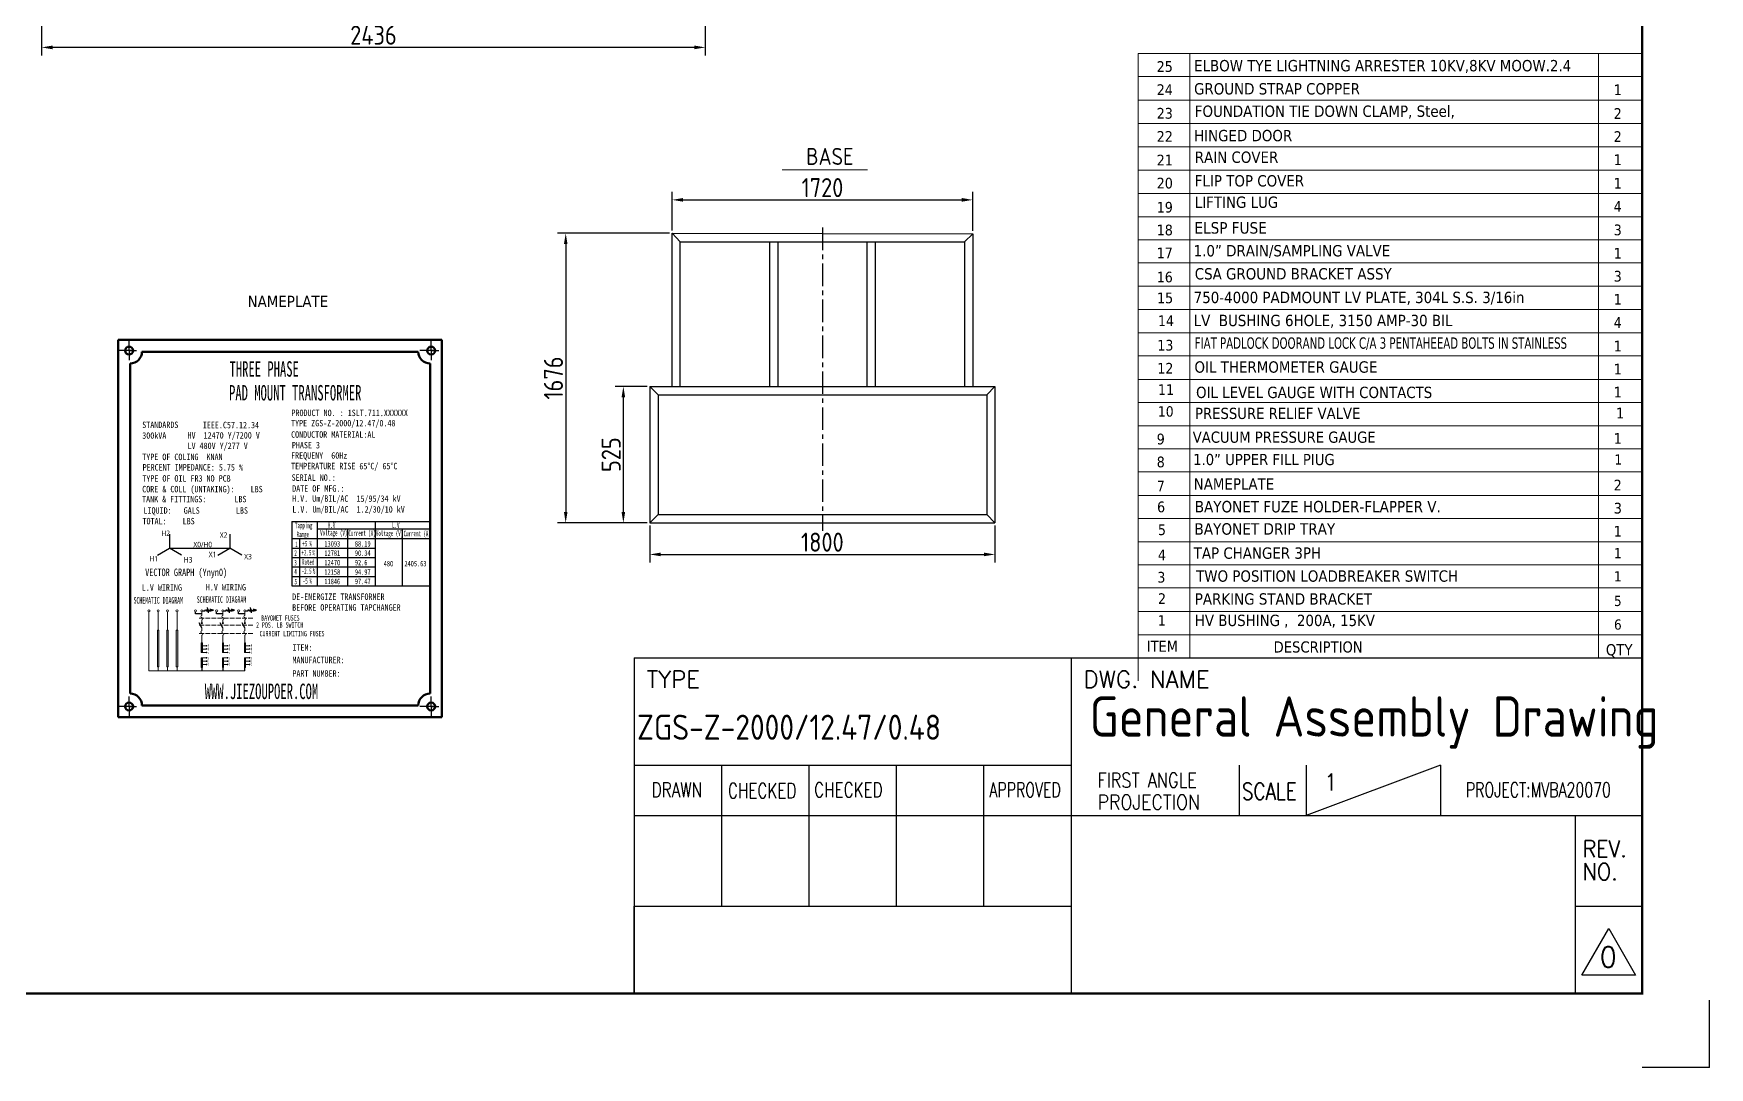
# Model space of a CAD drawing. Header units: millimetres. Extents: x 116956 to 138384, y -169944 to -162492.
# Drawn here: x 132232 to 138384, y -169819 to -166022 of the extents above; entities that cross this region are included whole.
import ezdxf
from ezdxf.enums import TextEntityAlignment as Align

# ---------------------------------------------------------------- set-up
doc = ezdxf.new("R2010")
doc.units = ezdxf.units.MM
doc.header["$LTSCALE"] = 13
for name, pattern in [('2 虚线', [5.75, 4.5, -1.25]), ('ACAD_ISO04W100', [30, 24, -3, 0, -3]), ('CENTER', [50.8, 31.75, -6.35, 6.35, -6.35]), ('CENTERX2', [101.6, 63.5, -12.7, 12.7, -12.7]), ('HIDDEN', [9.525, 6.35, -3.175])]:
    doc.linetypes.add(name, pattern=pattern)
doc.layers.get('0').update_dxf_attribs({"color": 1, "linetype": 'CENTER'})
for name, color, linetype in [('1', 4, 'Continuous'), ('2', 3, 'Continuous'), ('4', 2, 'HIDDEN'), ('HYJ1', 6, 'ACAD_ISO04W100'), ('HYJ3', 4, 'Continuous'), ('粗实线', 4, 'Continuous')]:
    doc.layers.add(name, color=color, linetype=linetype)
for name, color, linetype, lineweight in [('2-0.13', 3, 'Continuous', 13), ('标注、文本', 3, 'Continuous', 25), ('铁心', 3, 'Continuous', 0)]:
    doc.layers.add(name, color=color, linetype=linetype, lineweight=lineweight)
doc.layers.add('paper', color=254, linetype='Continuous', plot=False)
doc.styles.add('11', font='')
doc.styles.add('ROMANS', font='romans.shx', dxfattribs={"bigfont": 'whgtxt.shx'})
doc.styles.get("Standard").update_dxf_attribs({"font": 'gbenor.shx', "bigfont": 'gbcbig.shx'})
doc.styles.add('Tahoma$001', font='tahoma.ttf', dxfattribs={"height": 2.159784})
doc.styles.add('Tahoma_txtstyle_28.05_0_0', font='tahoma.ttf')
doc.styles.add('Tahoma_txtstyle_28.49_0_0', font='tahoma.ttf')
doc.styles.add('Tahoma_txtstyle_28.73_0_0', font='tahoma.ttf')
doc.styles.add('Tahoma_txtstyle_28.76_0_0', font='tahoma.ttf')
doc.styles.add('Tahoma_txtstyle_28.82_0_0', font='tahoma.ttf')
doc.styles.add('Tahoma_txtstyle_28.87_0_0', font='tahoma.ttf')
doc.styles.add('Tahoma_txtstyle_28.88_0_0', font='tahoma.ttf')
doc.styles.add('Tahoma_txtstyle_30.00_0_0', font='tahoma.ttf')
doc.styles.add('Tahoma_txtstyle_30.40_0_0', font='tahoma.ttf')
doc.styles.add('Tahoma_txtstyle_30.54_0_0', font='tahoma.ttf')
doc.styles.add('宋体', font='', dxfattribs={"width": 0.6})
doc.styles.get('11').set_extended_font_data('FangSong_GB2312')
doc.styles.get('宋体').set_extended_font_data('Microsoft YaHei')
doc.dimstyles.new('1-15', dxfattribs={"dimscale": 20, "dimtxt": 3.5, "dimasz": 2, "dimexe": 1.5, "dimexo": 0.5, "dimgap": 0.5, "dimtad": 1, "dimtoh": 1, "dimdec": 1, "dimdsep": 46, "dimtxsty": 'Standard', "dimcen": 2.5, "dimclrd": 3, "dimclre": 3, "dimclrt": 3, "dimadec": 0, "dimazin": 2, "dimtfac": 1, "dimtdec": 1, "dimtmove": 0, "dimatfit": 2, "dimfxl": 1, "dimarcsym": 0})

# ---------------------------------------------------------------- blocks, each defined once
blk = doc.blocks.new('*D1498')
at = {"layer": 'Defpoints', "color": 0, "transparency": 16777216}
for p in [(132261.9, -165487.5), (134697.9, -165660.5), (132261.9, -166072.6)]:
    blk.add_point(p, dxfattribs=at)
at = {"layer": '标注、文本', "color": 3, "lineweight": -2, "transparency": 16777216}
for p, q in [((132261.9, -165497.5), (132261.9, -166102.6)), ((134697.9, -165670.5), (134697.9, -166102.6)), ((134657.9, -166072.6), (132301.9, -166072.6))]:
    blk.add_line(p, q, dxfattribs=at)
at = {"layer": '标注、文本', "color": 3, "transparency": 16777216}
for points in [[(132301.9, -166065.9), (132301.9, -166079.3), (132261.9, -166072.6)], [(134657.9, -166065.9), (134657.9, -166079.3), (134697.9, -166072.6)]]:
    blk.add_solid(points, dxfattribs=at)
at = {"layer": '标注、文本', "color": 3, "transparency": 16777216, "insert": (133479.9, -166027.6), "char_height": 70, "attachment_point": 5}
blk.add_mtext('2436', dxfattribs=at)
blk = doc.blocks.new('*D1547')
at = {"layer": 'Defpoints', "color": 0, "transparency": 16777216}
for p in [(135679.4, -166632.5), (134576.4, -166755.1), (135679.4, -166756.7)]:
    blk.add_point(p, dxfattribs=at)
at = {"layer": '标注、文本', "color": 3, "lineweight": -2, "transparency": 16777216}
for p, q in [((134576.4, -166745.1), (134576.4, -166602.5)), ((134616.4, -166632.5), (135639.4, -166632.5)), ((135679.4, -166746.7), (135679.4, -166602.5))]:
    blk.add_line(p, q, dxfattribs=at)
at = {"layer": '标注、文本', "color": 3, "transparency": 16777216}
for points in [[(134616.4, -166625.8), (134616.4, -166639.2), (134576.4, -166632.5)], [(135639.4, -166625.8), (135639.4, -166639.2), (135679.4, -166632.5)]]:
    blk.add_solid(points, dxfattribs=at)
at = {"layer": '标注、文本', "color": 3, "transparency": 16777216, "insert": (135127.9, -166587.5), "char_height": 70, "attachment_point": 5}
blk.add_mtext('1720', dxfattribs=at)
blk = doc.blocks.new('*D1548')
at = {"layer": 'Defpoints', "color": 0, "transparency": 16777216}
for p in [(134576.4, -166755.1), (134185.5, -167818.3), (134493.9, -167818.3)]:
    blk.add_point(p, dxfattribs=at)
at = {"layer": '标注、文本', "color": 3, "lineweight": -2, "transparency": 16777216}
for p, q in [((134566.4, -166755.1), (134155.5, -166755.1)), ((134185.5, -166795.1), (134185.5, -167778.3)), ((134483.9, -167818.3), (134155.5, -167818.3))]:
    blk.add_line(p, q, dxfattribs=at)
at = {"layer": '标注、文本', "color": 3, "transparency": 16777216}
for points in [[(134178.9, -166795.1), (134192.2, -166795.1), (134185.5, -166755.1)], [(134178.9, -167778.3), (134192.2, -167778.3), (134185.5, -167818.3)]]:
    blk.add_solid(points, dxfattribs=at)
at = {"layer": '标注、文本', "color": 3, "transparency": 16777216, "insert": (134140.5, -167286.7), "char_height": 70, "attachment_point": 5, "rotation": 90}
blk.add_mtext('1676', dxfattribs=at)
blk = doc.blocks.new('*D1549')
at = {"layer": 'Defpoints', "color": 0, "transparency": 16777216}
for p in [(134397.1, -167317.8), (134493.9, -167317.8), (134493.9, -167818.3)]:
    blk.add_point(p, dxfattribs=at)
at = {"layer": '标注、文本', "color": 3, "lineweight": -2, "transparency": 16777216}
for p, q in [((134483.9, -167317.8), (134367.1, -167317.8)), ((134397.1, -167778.3), (134397.1, -167357.8)), ((134483.9, -167818.3), (134367.1, -167818.3))]:
    blk.add_line(p, q, dxfattribs=at)
at = {"layer": '标注、文本', "color": 3, "transparency": 16777216}
for points in [[(134390.4, -167357.8), (134403.8, -167357.8), (134397.1, -167317.8)], [(134390.4, -167778.3), (134403.8, -167778.3), (134397.1, -167818.3)]]:
    blk.add_solid(points, dxfattribs=at)
at = {"layer": '标注、文本', "color": 3, "transparency": 16777216, "insert": (134352.1, -167568.1), "char_height": 70, "attachment_point": 5, "rotation": 90}
blk.add_mtext('525 ', dxfattribs=at)
blk = doc.blocks.new('*D1550')
at = {"layer": 'Defpoints', "color": 0, "transparency": 16777216}
for p in [(134493.9, -167818.3), (135761.1, -167818.3), (135761.1, -167934.5)]:
    blk.add_point(p, dxfattribs=at)
at = {"layer": '标注、文本', "color": 3, "lineweight": -2, "transparency": 16777216}
for p, q in [((134493.9, -167828.3), (134493.9, -167964.5)), ((135761.1, -167828.3), (135761.1, -167964.5)), ((134533.9, -167934.5), (135721.1, -167934.5))]:
    blk.add_line(p, q, dxfattribs=at)
at = {"layer": '标注、文本', "color": 3, "transparency": 16777216}
for points in [[(134533.9, -167927.8), (134533.9, -167941.1), (134493.9, -167934.5)], [(135721.1, -167927.8), (135721.1, -167941.1), (135761.1, -167934.5)]]:
    blk.add_solid(points, dxfattribs=at)
at = {"layer": '标注、文本', "color": 3, "transparency": 16777216, "insert": (135127.5, -167889.5), "char_height": 70, "attachment_point": 5}
blk.add_mtext('1800', dxfattribs=at)

msp = doc.modelspace()

# ---------------------------------------------------------------- hatches: boundary and pattern name
at = {"layer": '铁心'}
h = msp.add_hatch(color=256, dxfattribs=at)
h.dxf.hatch_style = 1
h.paths.add_polyline_path([(132687.047, -168212.658), (132691.986, -168212.658), (132691.986, -168347.181), (132687.047, -168347.181)])
h = msp.add_hatch(color=256, dxfattribs=at)
h.dxf.hatch_style = 1
h.paths.add_polyline_path([(132721.594, -168212.658), (132726.533, -168212.658), (132726.533, -168347.181), (132721.594, -168347.181)])
h = msp.add_hatch(color=256, dxfattribs=at)
h.dxf.hatch_style = 1
h.paths.add_polyline_path([(132756.374, -168212.658), (132761.313, -168212.658), (132761.313, -168347.181), (132756.374, -168347.181)])
h = msp.add_hatch(color=256, dxfattribs=at)
h.dxf.hatch_style = 1
h.paths.add_polyline_path([(132851.825, -168259.048), (132848.064, -168259.048), (132851.825, -168294.398)])
h.paths.add_polyline_path([(132848.064, -168259.048), (132851.825, -168294.398), (132848.064, -168294.398)])
h = msp.add_hatch(color=256, dxfattribs=at)
h.dxf.hatch_style = 1
h.paths.add_polyline_path([(132850.884, -168259.048), (132849.004, -168259.048), (132850.884, -168294.398)])
h.paths.add_polyline_path([(132849.004, -168259.048), (132850.884, -168294.398), (132849.004, -168294.398)])
h = msp.add_hatch(color=256, dxfattribs=at)
h.dxf.hatch_style = 1
h.paths.add_polyline_path([(132929.105, -168259.048), (132925.344, -168259.048), (132929.105, -168294.398)])
h.paths.add_polyline_path([(132925.344, -168259.048), (132929.105, -168294.398), (132925.344, -168294.398)])
h = msp.add_hatch(color=256, dxfattribs=at)
h.dxf.hatch_style = 1
h.paths.add_polyline_path([(132928.165, -168259.048), (132926.284, -168259.048), (132928.165, -168294.398)])
h.paths.add_polyline_path([(132926.284, -168259.048), (132928.165, -168294.398), (132926.284, -168294.398)])
h = msp.add_hatch(color=256, dxfattribs=at)
h.dxf.hatch_style = 1
h.paths.add_polyline_path([(133009.897, -168259.048), (133006.136, -168259.048), (133009.897, -168294.398)])
h.paths.add_polyline_path([(133006.136, -168259.048), (133009.897, -168294.398), (133006.136, -168294.398)])
h = msp.add_hatch(color=256, dxfattribs=at)
h.dxf.hatch_style = 1
h.paths.add_polyline_path([(133008.956, -168259.048), (133007.076, -168259.048), (133008.956, -168294.398)])
h.paths.add_polyline_path([(133007.076, -168259.048), (133008.956, -168294.398), (133007.076, -168294.398)])
h = msp.add_hatch(color=256, dxfattribs=at)
h.dxf.hatch_style = 1
h.paths.add_polyline_path([(132851.825, -168314.141), (132848.064, -168314.141), (132851.825, -168349.491)])
h.paths.add_polyline_path([(132848.064, -168314.141), (132851.825, -168349.491), (132848.064, -168349.491)])
h = msp.add_hatch(color=256, dxfattribs=at)
h.dxf.hatch_style = 1
h.paths.add_polyline_path([(132850.884, -168314.141), (132849.004, -168314.141), (132850.884, -168349.491)])
h.paths.add_polyline_path([(132849.004, -168314.141), (132850.884, -168349.491), (132849.004, -168349.491)])
h = msp.add_hatch(color=256, dxfattribs=at)
h.dxf.hatch_style = 1
h.paths.add_polyline_path([(132929.105, -168314.141), (132925.344, -168314.141), (132929.105, -168349.491)])
h.paths.add_polyline_path([(132925.344, -168314.141), (132929.105, -168349.491), (132925.344, -168349.491)])
h = msp.add_hatch(color=256, dxfattribs=at)
h.dxf.hatch_style = 1
h.paths.add_polyline_path([(132928.165, -168314.141), (132926.284, -168314.141), (132928.165, -168349.491)])
h.paths.add_polyline_path([(132926.284, -168314.141), (132928.165, -168349.491), (132926.284, -168349.491)])
h = msp.add_hatch(color=256, dxfattribs=at)
h.dxf.hatch_style = 1
h.paths.add_polyline_path([(133009.897, -168314.141), (133006.136, -168314.141), (133009.897, -168349.491)])
h.paths.add_polyline_path([(133006.136, -168314.141), (133009.897, -168349.491), (133006.136, -168349.491)])
h = msp.add_hatch(color=256, dxfattribs=at)
h.dxf.hatch_style = 1
h.paths.add_polyline_path([(133008.956, -168314.141), (133007.076, -168314.141), (133008.956, -168349.491)])
h.paths.add_polyline_path([(133007.076, -168314.141), (133008.956, -168349.491), (133007.076, -168349.491)])

# ---------------------------------------------------------------- linework, layer by layer
at = {"layer": '1', "color": 1, "linetype": 'CENTERX2', "lineweight": -3, "ltscale": 0.1}
msp.add_line((135127.523, -166734.486), (135127.523, -167848.17), dxfattribs=at)
at = {"layer": '1', "const_width": 8.634}
msp.add_lwpolyline([(128664.519, -169547.221), (138136.839, -169547.221), (138136.839, -162738.991), (128664.519, -162738.991), (128664.519, -169547.221)], dxfattribs=at)
at = {"layer": '2'}
for p, q in [((134436.714, -168313.846), (138136.839, -168313.846)), ((134436.714, -168313.846), (134436.714, -169547.221)), ((136040.102, -168313.846), (136040.102, -169547.221)), ((134436.714, -168708.526), (136040.102, -168708.526)), ((134757.392, -168708.526), (134757.392, -169225.747)), ((135078.069, -168708.526), (135078.069, -169225.747)), ((135398.747, -168708.526), (135398.747, -169225.747)), ((135719.424, -168708.526), (135719.424, -169225.747)), ((136656.789, -168708.526), (136656.789, -168893.532)), ((137396.814, -168708.526), (136903.464, -168893.532)), ((136903.464, -168708.526), (136903.464, -168893.532)), ((137396.814, -168708.526), (137396.814, -168893.532)), ((134436.714, -168893.532), (136040.102, -168893.532)), ((136040.102, -168893.532), (138136.839, -168893.532)), ((137890.164, -168893.532), (137890.164, -169547.221)), ((134436.714, -169225.747), (136040.102, -169225.747)), ((134436.714, -169546.424), (134436.714, -169225.747)), ((137890.164, -169225.747), (138136.839, -169225.747)), ((137914.832, -169479.353), (138013.502, -169308.452)), ((138013.502, -169308.452), (138112.172, -169479.353)), ((138112.172, -169479.353), (137914.832, -169479.353))]:
    msp.add_line(p, q, dxfattribs=at)
for points in [[(132731.66, -167860.525, 0, 3.051, 0), (132731.66, -167866.628, 3.051, 3.051, 0)], [(132952.676, -167860.525, 0, 3.051, 0), (132952.676, -167866.628, 3.051, 3.051, 0)], [(132687.619, -167936.808, 0, 3.051, 0), (132692.904, -167933.756, 3.051, 3.051, 0)], [(132775.702, -167936.808, 0, 3.051, 0), (132770.417, -167933.756, 3.051, 3.051, 0)], [(132908.635, -167936.808, 0, 3.051, 0), (132913.92, -167933.756, 3.051, 3.051, 0)], [(132996.717, -167936.808, 0, 3.051, 0), (132991.432, -167933.756, 3.051, 3.051, 0)]]:
    msp.add_lwpolyline(points, format="xyseb", dxfattribs=at)
for points in [[(132731.66, -167860.525), (132731.66, -167911.38)], [(132952.676, -167860.525), (132952.676, -167911.38)], [(132687.619, -167936.808), (132731.66, -167911.38)], [(132775.702, -167936.808), (132731.66, -167911.38)], [(132908.635, -167936.808), (132952.676, -167911.38)], [(132996.717, -167936.808), (132952.676, -167911.38)]]:
    msp.add_lwpolyline(points, dxfattribs=at)
at = {"layer": '2-0.13'}
for p, q in [((133500.116, -167841.054), (133600.063, -167841.054)), ((132655.77, -168145.376), (132655.77, -168361.713))]:
    msp.add_line(p, q, dxfattribs=at)
for centre, radius in [((132655.77, -168141.425), 3.95), ((132689.517, -168141.425), 3.95), ((132724.064, -168141.425), 3.95), ((132758.844, -168141.425), 3.95), ((132826.987, -168141.425), 3.95), ((132849.944, -168141.425), 3.95), ((132904.268, -168141.425), 3.95), ((132927.224, -168141.425), 3.95), ((132985.059, -168141.425), 3.95), ((133008.016, -168141.425), 3.95), ((132849.944, -168186.774), 1.975), ((132927.224, -168186.774), 1.975), ((133008.016, -168186.774), 1.975)]:
    msp.add_circle(centre, radius, dxfattribs=at)
for centre, start, end in [((132849.944, -168162.681), 90, 270), ((132849.944, -168170.582), 270, 90), ((132927.224, -168162.681), 90, 270), ((132927.224, -168170.582), 270, 90), ((133008.016, -168162.681), 90, 270), ((133008.016, -168170.582), 270, 90), ((132849.944, -168219.212), 90, 270), ((132849.944, -168227.112), 270, 90), ((132927.224, -168219.212), 90, 270), ((132927.224, -168227.112), 270, 90), ((133008.016, -168219.212), 90, 270), ((133008.016, -168227.112), 270, 90)]:
    msp.add_arc(centre, 3.95, start, end, dxfattribs=at)
at = {"layer": 'HYJ1', "color": 1, "linetype": 'CENTERX2'}
for p, q in [((132582.881, -167186.09), (132541.362, -167186.09)), ((132582.881, -167186.09), (132582.881, -167149.335)), ((132597.368, -167186.09), (132582.881, -167186.09)), ((132582.881, -167186.09), (132610.555, -167186.09)), ((132582.881, -167186.09), (132582.881, -167220.931)), ((132582.881, -167186.09), (132582.881, -167200.577)), ((133691.681, -167186.09), (133650.162, -167186.09)), ((133691.681, -167186.09), (133691.681, -167149.335)), ((133706.168, -167186.09), (133691.681, -167186.09)), ((133691.681, -167186.09), (133719.355, -167186.09)), ((133691.681, -167186.09), (133691.681, -167220.931)), ((133691.681, -167186.09), (133691.681, -167200.577)), ((132582.881, -168492.89), (132582.881, -168456.135)), ((133691.681, -168492.89), (133691.681, -168456.135)), ((132582.881, -168492.89), (132541.362, -168492.89)), ((132597.368, -168492.89), (132582.881, -168492.89)), ((132582.881, -168492.89), (132610.555, -168492.89)), ((132582.881, -168492.89), (132582.881, -168527.731)), ((132582.881, -168492.89), (132582.881, -168507.377)), ((133691.681, -168492.89), (133650.162, -168492.89)), ((133706.168, -168492.89), (133691.681, -168492.89)), ((133691.681, -168492.89), (133719.355, -168492.89)), ((133691.681, -168492.89), (133691.681, -168527.731)), ((133691.681, -168492.89), (133691.681, -168507.377))]:
    msp.add_line(p, q, dxfattribs=at)
at = {"layer": 'HYJ3', "linetype": 'ByBlock', "lineweight": 50}
for p, q in [((133731.279, -167146.508), (132543.299, -167146.508)), ((132543.299, -167146.508), (132543.299, -168532.53)), ((133644.353, -167189.971), (132630.224, -167189.971)), ((133731.279, -168532.53), (133731.279, -167146.508)), ((132586.762, -167233.433), (132586.762, -168445.605)), ((133687.816, -168445.605), (133687.816, -167233.433)), ((133731.279, -168532.53), (132543.299, -168532.53)), ((132630.224, -168489.067), (133644.353, -168489.067))]:
    msp.add_line(p, q, dxfattribs=at)
for centre in [(132582.881, -167186.09), (133691.681, -167186.09), (132582.881, -168492.89), (133691.681, -168492.89)]:
    msp.add_circle(centre, 14.488, dxfattribs=at)
for centre, start, end in [((132586.762, -167189.971), 270, 0), ((133687.816, -167189.971), 180, 270), ((132586.762, -168489.067), 0, 90), ((133687.816, -168489.067), 90, 180)]:
    msp.add_arc(centre, 43.463, start, end, dxfattribs=at)
at = {"layer": 'paper'}
for q in [(138383.514, -169571.888), (138136.839, -169818.563)]:
    msp.add_line((138383.514, -169818.563), q, dxfattribs=at)
at = {"layer": '标注、文本', "color": 4, "lineweight": 30}
for p, q in [((134575.657, -167317.796), (134576.435, -166755.13)), ((134576.435, -166755.13), (135679.381, -166756.655)), ((134576.435, -166755.13), (134606.064, -166786.848)), ((135648.968, -166786.848), (135679.381, -166756.655)), ((135679.381, -166756.655), (135679.381, -167317.36)), ((134606.064, -167317.2), (134606.064, -166786.848)), ((134606.064, -166786.848), (135648.968, -166786.848)), ((134933.776, -166786.848), (134933.776, -167317.36)), ((134964.189, -166786.848), (134964.189, -167317.36)), ((135290.858, -166786.848), (135290.858, -167317.36)), ((135321.27, -166786.848), (135321.27, -167317.36)), ((135648.968, -166786.848), (135648.968, -167317.36)), ((134493.917, -167317.796), (135761.117, -167317.796)), ((134524.33, -167348.171), (134493.917, -167317.796)), ((134524.33, -167348.209), (134524.33, -167787.927)), ((134524.33, -167348.209), (135730.704, -167348.209)), ((135730.704, -167348.209), (135761.117, -167317.796)), ((134493.929, -167818.34), (134524.33, -167787.927)), ((135730.704, -167787.927), (135761.117, -167818.34))]:
    msp.add_line(p, q, dxfattribs=at)
at = {"layer": '标注、文本', "color": 0}
for p, q in [((133180.255, -167813.224), (133180.255, -168049.972)), ((133180.255, -167813.224), (133180.255, -168049.972)), ((133180.255, -167813.224), (133687.816, -167813.224)), ((133273.627, -167813.224), (133273.627, -168049.972)), ((133273.627, -167841.054), (133460.625, -167841.054)), ((133384.896, -167841.054), (133384.896, -168049.972)), ((133416.189, -167841.054), (133687.816, -167841.054)), ((133486.511, -167813.224), (133486.511, -168049.972)), ((133585.418, -167841.054), (133585.418, -168049.972)), ((133687.816, -167813.224), (133687.816, -168084.673)), ((133180.255, -167876.468), (133687.816, -167876.468)), ((133180.255, -167911.169), (133486.511, -167911.169)), ((133208.967, -167876.468), (133208.967, -168049.972)), ((133180.255, -167945.87), (133486.511, -167945.87)), ((133180.255, -167980.571), (133486.511, -167980.571)), ((133180.255, -168015.271), (133486.511, -168015.271)), ((133180.255, -168049.972), (133687.816, -168049.972))]:
    msp.add_line(p, q, dxfattribs=at)
at = {"layer": '标注、文本'}
for p, q in [((132731.66, -167911.38), (132952.676, -167911.38)), ((132826.869, -168152.053), (132826.869, -168145.374)), ((132849.944, -168152.053), (132826.869, -168152.053)), ((132853.894, -168141.442), (132861.071, -168141.473)), ((132861.071, -168141.473), (132863.986, -168136.888)), ((132863.986, -168136.888), (132866.643, -168143.396)), ((132866.643, -168143.396), (132868.978, -168137.004)), ((132868.978, -168137.004), (132871.81, -168143.951)), ((132874.439, -168149.009), (132870.304, -168129.469)), ((132871.81, -168143.951), (132873.475, -168136.508)), ((132874.439, -168149.009), (132872.688, -168144.409)), ((132873.475, -168136.508), (132876.803, -168143.542)), ((132874.439, -168149.009), (132874.209, -168144.072)), ((132876.803, -168143.542), (132878.321, -168139.485)), ((132878.321, -168139.485), (132881.066, -168139.485)), ((132881.066, -168134.476), (132881.066, -168144.495)), ((132885.946, -168135.824), (132885.946, -168143.147)), ((132890.592, -168136.98), (132890.592, -168141.99)), ((132904.149, -168152.053), (132904.149, -168145.374)), ((132927.224, -168152.053), (132904.149, -168152.053)), ((132931.175, -168141.442), (132938.352, -168141.473)), ((132938.352, -168141.473), (132941.266, -168136.888)), ((132941.266, -168136.888), (132943.923, -168143.396)), ((132943.923, -168143.396), (132946.259, -168137.004)), ((132946.259, -168137.004), (132949.091, -168143.951)), ((132951.719, -168149.009), (132947.584, -168129.469)), ((132949.091, -168143.951), (132950.755, -168136.508)), ((132951.719, -168149.009), (132949.969, -168144.409)), ((132950.755, -168136.508), (132954.083, -168143.542)), ((132951.719, -168149.009), (132951.489, -168144.072)), ((132954.083, -168143.542), (132955.602, -168139.485)), ((132955.602, -168139.485), (132958.346, -168139.485)), ((132958.346, -168134.476), (132958.346, -168144.495)), ((132963.227, -168135.824), (132963.227, -168143.147)), ((132967.873, -168136.98), (132967.873, -168141.99)), ((132984.941, -168152.053), (132984.941, -168145.374)), ((133008.016, -168152.053), (132984.941, -168152.053)), ((133011.966, -168141.442), (133019.143, -168141.473)), ((133019.143, -168141.473), (133022.058, -168136.888)), ((133022.058, -168136.888), (133024.715, -168143.396)), ((133024.715, -168143.396), (133027.051, -168137.004)), ((133027.051, -168137.004), (133029.883, -168143.951)), ((133032.511, -168149.009), (133028.376, -168129.469)), ((133029.883, -168143.951), (133031.547, -168136.508)), ((133032.511, -168149.009), (133030.76, -168144.409)), ((133031.547, -168136.508), (133034.875, -168143.542)), ((133032.511, -168149.009), (133032.281, -168144.072)), ((133034.875, -168143.542), (133036.394, -168139.485)), ((133036.394, -168139.485), (133039.138, -168139.485)), ((133039.138, -168134.476), (133039.138, -168144.495)), ((133044.018, -168135.824), (133044.018, -168143.147)), ((133048.664, -168136.98), (133048.664, -168141.99)), ((132849.944, -168203.981), (132840, -168185.952)), ((132927.224, -168203.981), (132917.28, -168185.952)), ((133008.016, -168203.981), (132998.072, -168185.952)), ((132849.944, -168349.491), (132849.944, -168361.713)), ((132927.224, -168349.63), (132927.224, -168361.713)), ((133008.016, -168361.713), (133008.016, -168349.491))]:
    msp.add_line(p, q, dxfattribs=at)
at = {"layer": '标注、文本', "color": 2, "linetype": '2 虚线', "lineweight": 9, "ltscale": 0.3}
for p, q in [((132840.533, -168168.655), (133039.533, -168168.655)), ((132840.533, -168194.747), (133039.533, -168194.747)), ((132840.533, -168224.41), (133039.533, -168224.41))]:
    msp.add_line(p, q, dxfattribs=at)
at = {"layer": '粗实线', "lineweight": 30}
for p, q in [((134493.917, -167317.796), (134493.917, -167818.34)), ((135730.704, -167348.209), (135730.704, -167787.927)), ((135761.117, -167317.796), (135761.117, -167818.34)), ((134524.33, -167787.927), (135730.704, -167787.927)), ((134493.929, -167818.34), (135761.117, -167818.34))]:
    msp.add_line(p, q, dxfattribs=at)
at = {"layer": '铁心'}
for p, q in [((135293.154, -166522.063), (134979.656, -166522.063)), ((132689.517, -168145.376), (132689.517, -168212.658)), ((132724.064, -168145.376), (132724.064, -168212.658)), ((132758.844, -168145.376), (132758.844, -168212.658)), ((132689.517, -168361.713), (132689.517, -168347.181)), ((132724.064, -168361.713), (132724.064, -168347.181)), ((132758.844, -168361.713), (132758.844, -168347.181))]:
    msp.add_line(p, q, dxfattribs=at)
for points in [[(136286.777, -166094.661), (136286.777, -168398.846)], [(138136.839, -166094.661), (136286.777, -166094.661), (136286.777, -166094.661)], [(138136.839, -166094.661), (136286.777, -166094.661), (136286.777, -166094.661)], [(136476.176, -166094.661), (136476.176, -168313.846)], [(137976.008, -166094.661), (137976.008, -168313.846)], [(138136.839, -166179.662), (136286.777, -166179.662), (136286.777, -166179.662)], [(138136.839, -166266.426), (136286.777, -166266.426), (136286.777, -166266.426)], [(138136.839, -166266.426), (136286.777, -166266.426), (136286.777, -166266.426)], [(138136.839, -166266.426), (136286.777, -166266.426), (136286.777, -166266.426)], [(138136.839, -166351.426), (136286.777, -166351.426), (136286.777, -166351.426)], [(138136.839, -166438.19), (136286.777, -166438.19), (136286.777, -166438.19)], [(138136.839, -166522.838), (136286.777, -166522.838), (136286.777, -166522.838)], [(138136.839, -166609.602), (136286.777, -166609.602), (136286.777, -166609.602)], [(138136.839, -166694.25), (136286.777, -166694.25), (136286.777, -166694.25)], [(138136.839, -166779.251), (136286.777, -166779.251), (136286.777, -166779.251)], [(138136.839, -166864.251), (136286.777, -166864.251), (136286.777, -166864.251)], [(138136.839, -166948.899), (136286.777, -166948.899), (136286.777, -166948.899)], [(138136.839, -167035.663), (136286.777, -167035.663), (136286.777, -167035.663)], [(138136.839, -167120.664), (136286.777, -167120.664), (136286.777, -167120.664)], [(138136.839, -167205.312), (136286.777, -167205.312), (136286.777, -167205.312)], [(138136.839, -167291.723), (136286.777, -167291.723)], [(138136.839, -167376.723), (136286.777, -167376.723)], [(138136.839, -167461.724), (136286.777, -167461.724)], [(138136.839, -167546.372), (136286.777, -167546.372)], [(138136.839, -167631.372), (136286.777, -167631.372), (136286.777, -167631.372)], [(138136.839, -167718.136), (136286.777, -167718.136), (136286.777, -167718.136)], [(138136.839, -167802.784), (136286.777, -167802.784), (136286.777, -167802.784)], [(138136.839, -167887.785), (136286.777, -167887.785), (136286.777, -167887.785)], [(138136.839, -167972.785), (136286.777, -167972.785), (136286.777, -167972.785)], [(138136.839, -168057.433), (136286.777, -168057.433), (136286.777, -168057.433)], [(132849.944, -168158.731), (132849.944, -168145.376)], [(132849.944, -168184.799), (132849.944, -168174.532)], [(132927.224, -168158.731), (132927.224, -168145.376)], [(132927.224, -168184.799), (132927.224, -168174.532)], [(133008.016, -168158.731), (133008.016, -168145.376)], [(133008.016, -168184.799), (133008.016, -168174.532)], [(138136.839, -168144.197), (136286.777, -168144.197), (136286.777, -168144.197)], [(132849.944, -168215.262), (132849.944, -168203.981)], [(132849.944, -168259.048), (132849.944, -168231.062)], [(132927.224, -168215.262), (132927.224, -168203.981)], [(132927.224, -168259.048), (132927.224, -168231.062)], [(133008.016, -168215.262), (133008.016, -168203.981)], [(133008.016, -168259.048), (133008.016, -168231.062)], [(138136.839, -168229.198), (136286.777, -168229.198), (136286.777, -168229.198)], [(136476.176, -168228.845), (136476.176, -168313.846), (136476.176, -168313.846)], [(137976.008, -168228.845), (137976.008, -168313.846), (137976.008, -168313.846)], [(132851.825, -168259.048), (132848.064, -168259.048), (132851.825, -168294.398), (132851.825, -168259.048)], [(132850.884, -168259.048), (132849.004, -168259.048), (132850.884, -168294.398), (132850.884, -168259.048)], [(132849.944, -168259.048), (132849.944, -168294.398)], [(132849.944, -168269.766), (132866.115, -168269.766)], [(132849.944, -168281.988), (132866.115, -168281.988)], [(132849.944, -168294.398), (132866.115, -168294.398)], [(132929.105, -168259.048), (132925.344, -168259.048), (132929.105, -168294.398), (132929.105, -168259.048)], [(132928.165, -168259.048), (132926.284, -168259.048), (132928.165, -168294.398), (132928.165, -168259.048)], [(132927.224, -168259.048), (132927.224, -168294.398)], [(132927.224, -168269.766), (132943.395, -168269.766)], [(132927.224, -168281.988), (132943.395, -168281.988)], [(132927.224, -168294.398), (132943.395, -168294.398)], [(133009.897, -168259.048), (133006.136, -168259.048), (133009.897, -168294.398), (133009.897, -168259.048)], [(133008.956, -168259.048), (133007.076, -168259.048), (133008.956, -168294.398), (133008.956, -168259.048)], [(133008.016, -168259.048), (133008.016, -168294.398)], [(133008.016, -168269.766), (133024.375, -168269.766)], [(133008.016, -168281.988), (133024.375, -168281.988)], [(133008.016, -168294.398), (133024.375, -168294.398)], [(132851.825, -168314.141), (132848.064, -168314.141), (132851.825, -168349.491), (132851.825, -168314.141)], [(132850.884, -168314.141), (132849.004, -168314.141), (132850.884, -168349.491), (132850.884, -168314.141)], [(132849.944, -168349.491), (132849.944, -168314.141)], [(132849.944, -168314.141), (132866.115, -168314.141)], [(132849.944, -168326.551), (132866.115, -168326.551)], [(132849.944, -168338.773), (132866.115, -168338.773)], [(132929.105, -168314.141), (132925.344, -168314.141), (132929.105, -168349.491), (132929.105, -168314.141)], [(132928.165, -168314.141), (132926.284, -168314.141), (132928.165, -168349.491), (132928.165, -168314.141)], [(132927.224, -168349.491), (132927.224, -168314.141)], [(132927.224, -168314.141), (132943.395, -168314.141)], [(132927.224, -168326.551), (132943.395, -168326.551)], [(132927.224, -168338.773), (132943.395, -168338.773)], [(133009.897, -168314.141), (133006.136, -168314.141), (133009.897, -168349.491), (133009.897, -168314.141)], [(133008.956, -168314.141), (133007.076, -168314.141), (133008.956, -168349.491), (133008.956, -168314.141)], [(133008.016, -168349.491), (133008.016, -168314.141)], [(133008.016, -168314.141), (133024.375, -168314.141)], [(133008.016, -168326.551), (133024.375, -168326.551)], [(133008.016, -168338.773), (133024.375, -168338.773)], [(133008.016, -168361.713), (133008.016, -168361.713), (132655.77, -168361.713)]]:
    msp.add_lwpolyline(points, dxfattribs=at)
for points in [[(132691.986, -168347.181), (132687.047, -168347.181), (132687.047, -168212.658), (132691.986, -168212.658)], [(132726.533, -168347.181), (132721.594, -168347.181), (132721.594, -168212.658), (132726.533, -168212.658)], [(132761.313, -168347.181), (132756.374, -168347.181), (132756.374, -168212.658), (132761.313, -168212.658)], [(132848.064, -168259.048), (132851.825, -168294.398), (132848.064, -168294.398), (132848.064, -168259.048)], [(132849.004, -168259.048), (132850.884, -168294.398), (132849.004, -168294.398), (132849.004, -168259.048)], [(132925.344, -168259.048), (132929.105, -168294.398), (132925.344, -168294.398), (132925.344, -168259.048)], [(132926.284, -168259.048), (132928.165, -168294.398), (132926.284, -168294.398), (132926.284, -168259.048)], [(133006.136, -168259.048), (133009.897, -168294.398), (133006.136, -168294.398), (133006.136, -168259.048)], [(133007.076, -168259.048), (133008.956, -168294.398), (133007.076, -168294.398), (133007.076, -168259.048)], [(132848.064, -168314.141), (132851.825, -168349.491), (132848.064, -168349.491), (132848.064, -168314.141)], [(132849.004, -168314.141), (132850.884, -168349.491), (132849.004, -168349.491), (132849.004, -168314.141)], [(132925.344, -168314.141), (132929.105, -168349.491), (132925.344, -168349.491), (132925.344, -168314.141)], [(132926.284, -168314.141), (132928.165, -168349.491), (132926.284, -168349.491), (132926.284, -168314.141)], [(133006.136, -168314.141), (133009.897, -168349.491), (133006.136, -168349.491), (133006.136, -168314.141)], [(133007.076, -168314.141), (133008.956, -168349.491), (133007.076, -168349.491), (133007.076, -168314.141)]]:
    msp.add_lwpolyline(points, close=True, dxfattribs=at)
for centre in [(132867.337, -168269.86), (132867.337, -168281.706), (132867.337, -168294.116), (132944.429, -168269.86), (132944.429, -168281.706), (132944.429, -168294.116), (133025.409, -168269.86), (133025.409, -168281.706), (133025.409, -168294.116), (132867.337, -168314.235), (132867.337, -168326.645), (132867.337, -168338.491), (132944.429, -168314.235), (132944.429, -168326.645), (132944.429, -168338.491), (133025.409, -168314.235), (133025.409, -168326.645), (133025.409, -168338.491)]:
    msp.add_circle(centre, 1.222, dxfattribs=at)

# ---------------------------------------------------------------- texts
at = {"color": 4, "true_color": 0x00ffff}
msp.add_text('ZGS-Z-2000/12.47/0.48', height=92.4, dxfattribs=at).set_placement((134447.255, -168615.263))
at = {"layer": '1', "color": 4}
msp.add_text('General Assembly Drawing', height=148.005, dxfattribs=at).set_placement((136108.415, -168603.606))
at = {"layer": '2'}
for s, height, style, width, p in [('H2', 19.8, '宋体', 0.76, (132701.26, -167866.62)), ('X2', 19.8, '宋体', 0.76, (132915.806, -167873.458)), ('X0/H0', 19.8, '宋体', 0.76, (132818.926, -167908.074)), ('X1', 19.8, '宋体', 0.76, (132875.232, -167944.615)), ('H1', 19.8, '宋体', 0.76, (132657.839, -167959.755)), ('H3', 19.8, '宋体', 0.76, (132783.923, -167964.175)), ('X3', 19.8, '宋体', 0.76, (133005.402, -167952.635)), ('DRAWN', 54.2685, 'ROMANS', 0.75, (134500.986, -168825.737)), ('CHECKED', 54.2685, 'ROMANS', 0.75, (134780.981, -168829.177)), ('CHECKED', 54.2685, 'ROMANS', 0.75, (135097.281, -168825.737)), ('APPROVED', 54.2685, 'ROMANS', 0.7, (135740.249, -168825.737)), ('FIRST ANGLE', 54.2685, 'ROMANS', 0.8, (136137.464, -168790.399)), ('SCALE', 61.6688, 'ROMANS', 0.8, (136667.692, -168835.116)), ('PROJECTION', 54.2685, 'ROMANS', 0.86, (136137.464, -168871.73)), ('REV.', 61.6688, 'ROMANS', 0.9, (137918.211, -169046.166)), ('NO.', 61.6688, 'ROMANS', 0.9, (137918.211, -169130.265))]:
    msp.add_text(s, height=height, dxfattribs=dict(at, style=style, width=width)).set_placement(p)
at = {"layer": '2', "style": 'ROMANS'}
for s, height, p in [('TYPE', 61.6688, (134482.881, -168424.132)), ('DWG. NAME', 61.6688, (136086.268, -168424.132)), ('1', 61.669, (136967.546, -168801.332))]:
    msp.add_text(s, height=height, dxfattribs=at).set_placement(p)
at = {"layer": '2', "color": 3, "true_color": 0x00ff00, "style": 'ROMANS', "width": 0.7}
msp.add_text('PROJECT:MVBA20070', height=54.2685, dxfattribs=at).set_placement((137489.151, -168825.737))
at = {"layer": '2', "color": 4, "style": 'ROMANS'}
msp.add_text('0', height=74.002, dxfattribs=at).set_placement((137980.367, -169449.75))
at = {"layer": '2-0.13', "style": '11'}
for s, height, width, p in [('TYPE ZGS-Z-2000/12.47/0.48', 23.76, 0.76, (133177.583, -167464.179)), ('PRODUCT NO. : 1SLT.711.XXXXXX', 23.76, 0.76, (133178.98, -167426.541)), ('300kVA', 23.76, 0.76, (132631.294, -167509.707)), ('STANDARDS', 23.76, 0.76, (132631.216, -167470.427)), ('HV  12470 Y/7200 V', 23.76, 0.76, (132797.521, -167508.852)), ('IEEE.C57.12.34', 23.76, 0.76, (132853.768, -167471.148)), ('CONDUCTOR MATERIAL:AL', 23.76, 0.76, (133177.583, -167506.076)), ('LV 480V Y/277 V', 23.76, 0.76, (132797.521, -167547.477)), ('FREQUENY  60Hz', 23.76, 0.76, (133177.583, -167582.955)), ('PHASE 3', 23.76, 0.76, (133180.384, -167545.135)), ('TYPE OF COLING  KNAN', 23.76, 0.76, (132631.216, -167588.19)), ('PERCENT IMPEDANCE: 5.75 %%%', 23.76, 0.76, (132632.495, -167626.547)), ('TEMPERATURE RISE 65°C/ 65°C', 23.76, 0.76, (133177.583, -167621.835)), ('TYPE OF OIL FR3 NO PCB', 23.76, 0.76, (132631.504, -167667.248)), ('CORE & COLL (UNTAKING):    LBS', 23.76, 0.76, (132631.239, -167706.523)), ('SERIAL NO.:', 23.76, 0.76, (133179.549, -167664.251)), ('DATE OF MFG.:', 23.76, 0.76, (133181.632, -167704.178)), ('TANK & FITTINGS:       LBS', 23.76, 0.76, (132630.693, -167743.094)), ('H.V. Um/BIL/AC  15/95/34 kV', 23.76, 0.76, (133181.546, -167741.311)), ('TOTAL:    LBS', 23.76, 0.76, (132632.175, -167824.081)), ('LIQUID:   GALS         LBS', 23.76, 0.76, (132635.982, -167784.938)), ('L.V. Um/BIL/AC  1.2/30/10 kV', 23.76, 0.76, (133182.093, -167780.755)), ('Tapping ', 20.2421, 0.55, (133191.947, -167838.045)), ('Range', 20.2421, 0.55, (133197.59, -167871.082)), ('Voltage (V)', 20.2421, 0.55, (133284.314, -167865.018)), ('H.V', 20.2421, 0.55, (133312.832, -167837.124)), ('Current (A)', 20.2421, 0.55, (133388.075, -167866.214)), ('Voltage (V)', 20.2421, 0.55, (133489.007, -167866.819)), ('L.V', 20.2421, 0.55, (133548.276, -167837.124)), ('Current (A)', 20.2421, 0.55, (133590.592, -167867.765)), ('2   ', 20.2421, 0.55, (133189.482, -167939.659)), ('1      ', 20.2421, 0.55, (133192.803, -167907.276)), ('+2.5', 20.2421, 0.55, (133215.701, -167938.345)), ('+5', 20.2421, 0.55, (133218.921, -167905.001)), ('%', 20.242, 0.55, (133244.831, -167905.001)), ('%', 20.242, 0.55, (133256.04, -167938.345)), ('13093', 20.2421, 0.7, (133299.93, -167905.654)), ('12781', 20.2421, 0.7, (133299.93, -167939.698)), ('88.19', 20.2421, 0.7, (133411.607, -167905.654)), ('90.34', 20.2421, 0.7, (133411.607, -167939.698)), ('VECTOR GRAPH (Ynyn0)', 27.72, 0.76, (132641.925, -168014.022)), ('3', 20.242, 0.55, (133189.354, -167974.856)), ('4', 20.242, 0.55, (133189.482, -168007.47)), ('-2.5', 20.2421, 0.55, (133216.541, -168005.859)), ('Rated', 20.2421, 0.55, (133217.605, -167972.57)), ('%', 20.242, 0.55, (133257.254, -168005.859)), ('12470', 20.2421, 0.7, (133299.93, -167974.562)), ('12158', 20.2421, 0.7, (133299.93, -168009.229)), ('92.6', 20.2421, 0.7, (133411.607, -167974.562)), ('94.97', 20.2421, 0.7, (133411.607, -168009.229)), ('480', 20.2421, 0.7, (133517.531, -167978.282)), ('2405.63', 20.2421, 0.7, (133593.586, -167978.282)), ('L.V WIRING ', 23.76, 0.76, (132629.748, -168067.819)), ('H.V WIRING ', 23.76, 0.76, (132864.662, -168066.785)), ('5', 20.242, 0.55, (133190.238, -168044.204)), ('-5', 20.2421, 0.55, (133220.602, -168042.09)), ('%', 20.242, 0.55, (133244.831, -168042.09)), ('11846', 20.2421, 0.7, (133299.93, -168043.654)), ('97.47', 20.2421, 0.7, (133411.607, -168043.654)), ('SCHEMATIC DIAGRAM ', 23.76, 0.55, (132599.394, -168114.881)), ('SCHEMATIC DIAGRAM ', 23.76, 0.55, (132831.517, -168112.039)), ('DE-ENERGIZE TRANSFORMER', 23.76, 0.76, (133181.601, -168101.626)), ('BEFORE OPERATING TAPCHANGER', 23.76, 0.76, (133181.601, -168141.07)), ('2 POS. LB SWITCH', 19.8, 0.67, (133048.984, -168203.392)), ('ITEM:', 23.76, 0.76, (133182.481, -168288.397)), ('MANUFACTURER:', 23.76, 0.76, (133182.481, -168333.896)), ('PART NUMBER:', 23.76, 0.76, (133182.481, -168383.354))]:
    msp.add_text(s, height=height, dxfattribs=dict(at, width=width)).set_placement(p)
at = {"layer": '2-0.13', "style": '11', "width": 0.67}
for s, p in [('BAYONET FUSES', (133208.697, -168177.827)), ('CURRENT LIMITING FUSES', (133300.199, -168235.206))]:
    msp.add_text(s, height=19.8, dxfattribs=at).set_placement(p, align=Align.RIGHT)
at = {"layer": '4', "color": 4, "style": '11', "width": 0.6}
for s, p in [('THREE PHASE ', (132951.556, -167281.667)), (' PAD MOUNT TRANSFORMER', (132926.738, -167369.123)), ('WWW.JIEZOUPOER.COM', (132860.585, -168465.538))]:
    msp.add_text(s, height=56.67787, dxfattribs=at).set_placement(p)
at = {"layer": '铁心', "color": 3, "true_color": 0x00ff00}
for s, height, style, p in [('25', 39.4437, 'Tahoma_txtstyle_28.87_0_0', (136354.672, -166162.524)), ('24', 39.4437, 'Tahoma_txtstyle_28.87_0_0', (136354.672, -166247.525)), ('23', 39.4437, 'Tahoma_txtstyle_28.87_0_0', (136354.672, -166334.289)), ('22', 39.4437, 'Tahoma_txtstyle_28.87_0_0', (136354.672, -166419.289)), ('21', 39.4437, 'Tahoma_txtstyle_28.87_0_0', (136354.672, -166506.053)), ('20', 39.4437, 'Tahoma_txtstyle_28.87_0_0', (136354.672, -166590.701)), ('LIFTING LUG', 41.61775, 'Tahoma$001', (136494.422, -166661.862)), ('19', 38.9222, 'Tahoma_txtstyle_28.49_0_0', (136355.251, -166678.887)), ('18', 39.4437, 'Tahoma_txtstyle_28.87_0_0', (136354.672, -166762.882)), ('17', 39.4437, 'Tahoma_txtstyle_28.87_0_0', (136354.672, -166847.114)), ('CSA GROUND BRACKET ASSY', 41.6654, 'Tahoma$001', (136494.422, -166924.779)), ('16', 38.9222, 'Tahoma_txtstyle_28.49_0_0', (136355.251, -166935.299)), ('15', 39.3805, 'Tahoma_txtstyle_28.82_0_0', (136356.029, -167012.148)), ('14', 39.2878, 'Tahoma_txtstyle_28.76_0_0', (136359.17, -167096.038)), ('13', 39.2472, 'Tahoma_txtstyle_28.73_0_0', (136356.949, -167185.758)), ('12', 39.2472, 'Tahoma_txtstyle_28.73_0_0', (136356.949, -167270.406)), ('11', 39.3805, 'Tahoma_txtstyle_28.82_0_0', (136359.17, -167349.061)), ('10', 38.3163, 'Tahoma_txtstyle_28.05_0_0', (136359.17, -167428.392)), ('9', 39.444, 'Tahoma_txtstyle_28.87_0_0', (136354.672, -167530.355)), ('8', 39.444, 'Tahoma_txtstyle_28.87_0_0', (136354.672, -167614.587)), ('1', 37.522, 'Tahoma$001', (138034.522, -167604.797)), ('7', 38.922, 'Tahoma_txtstyle_28.49_0_0', (136355.251, -167702.773)), ('6', 39.38, 'Tahoma_txtstyle_28.82_0_0', (136356.029, -167779.622)), ('5', 39.288, 'Tahoma_txtstyle_28.76_0_0', (136359.17, -167863.511)), ('4', 39.458, 'Tahoma_txtstyle_28.88_0_0', (136359.17, -167955.848)), ('3', 39.247, 'Tahoma_txtstyle_28.73_0_0', (136356.949, -168037.879)), ('2', 39.38, 'Tahoma_txtstyle_28.82_0_0', (136359.17, -168116.535)), ('1', 38.316, 'Tahoma_txtstyle_28.05_0_0', (136359.17, -168195.866))]:
    msp.add_text(s, height=height, dxfattribs=dict(at, style=style)).set_placement(p)
at = {"layer": '铁心'}
for s, height, style, p in [('ELBOW TYE LIGHTNING ARRESTER 10KV,8KV MOOW.2.4', 41.66027, 'Tahoma$001', (136491.838, -166160.42)), ('GROUND STRAP COPPER', 41.66027, 'Tahoma$001', (136491.838, -166245.42)), ('1', 39.381, 'Tahoma$001', (138032.01, -166247.911)), ('FOUNDATION TIE DOWN CLAMP, Steel, ', 41.6654, 'Tahoma$001', (136494.422, -166327.659)), ('2', 39.381, 'Tahoma$001', (138032.01, -166335.027)), ('HINGED DOOR', 41.66027, 'Tahoma$001', (136491.838, -166417.185)), ('2', 39.381, 'Tahoma$001', (138032.01, -166419.675)), ('RAIN COVER', 41.6654, 'Tahoma$001', (136494.422, -166496.602)), ('1', 39.381, 'Tahoma$001', (138032.01, -166504.676)), ('FLIP TOP COVER', 41.6654, 'Tahoma$001', (136494.422, -166583.366)), ('1', 39.381, 'Tahoma$001', (138032.01, -166591.44)), ('4', 39.381, 'Tahoma$001', (138032.01, -166676.087)), ('ELSP FUSE', 42.2908, 'Tahoma$001', (136493.243, -166756.421)), ('3', 39.381, 'Tahoma$001', (138032.01, -166762.499)), ('1.0” DRAIN/SAMPLING VALVE', 41.67694, 'Tahoma$001', (136490.256, -166840.064)), ('1', 39.381, 'Tahoma$001', (138031.844, -166848.545)), ('3', 39.381, 'Tahoma$001', (138032.01, -166932.5)), ('NAMEPLATE', 41.6769, 'Tahoma$001', (133017.949, -167026.241)), ('750-4000 PADMOUNT LV PLATE, 304L S.S. 3/16in', 41.67694, 'Tahoma$001', (136490.422, -167011.489)), ('1', 39.381, 'Tahoma$001', (138032.01, -167017.5)), ('LV  BUSHING 6HOLE, 3150 AMP-30 BIL', 41.67694, 'Tahoma$001', (136490.422, -167096.136)), ('4', 39.381, 'Tahoma$001', (138032.01, -167102.501)), ('1', 39.381, 'Tahoma$001', (138032.01, -167188.912)), ('OIL THERMOMETER GAUGE ', 41.72043, 'Tahoma_txtstyle_30.54_0_0', (136493.152, -167267.079)), ('1', 39.381, 'Tahoma$001', (138032.01, -167273.56)), ('OIL LEVEL GAUGE WITH CONTACTS ', 41.53789, 'Tahoma_txtstyle_30.40_0_0', (136499.074, -167360.14)), ('1', 39.381, 'Tahoma$001', (138032.01, -167358.208)), ('PRESSURE RELIEF VALVE ', 41.08587, 'Tahoma$001', (136495.334, -167437.064)), ('1', 39.381, 'Tahoma$001', (138040.501, -167434.991)), ('VACUUM PRESSURE GAUGE', 40.986, 'Tahoma_txtstyle_30.00_0_0', (136486.844, -167524.328)), ('1', 39.381, 'Tahoma$001', (138032.01, -167528.209)), ('1.0” UPPER FILL PIUG ', 41.08587, 'Tahoma$001', (136488.317, -167606.415)), ('NAMEPLATE', 41.6769, 'Tahoma$001', (136490.422, -167696.607)), ('2', 39.381, 'Tahoma$001', (138032.01, -167699.621)), ('BAYONET FUZE HOLDER-FLAPPER V.', 41.96035, 'Tahoma$001', (136494.446, -167779.961)), ('3', 39.381, 'Tahoma$001', (138032.507, -167784.28)), ('BAYONET DRIP TRAY', 42.2908, 'Tahoma$001', (136493.172, -167861.993)), ('1', 39.381, 'Tahoma$001', (138031.939, -167869.129)), ('TAP CHANGER 3PH', 41.67694, 'Tahoma$001', (136490.422, -167950.374)), ('1', 37.645, 'Tahoma$001', (138033.022, -167948.788)), ('TWO POSITION LOADBREAKER SWITCH', 41.67694, 'Tahoma$001', (136499.213, -168034.644)), ('1', 37.645, 'Tahoma$001', (138033.022, -168033.789)), ('PARKING STAND BRACKET', 41.75303, 'Tahoma$001', (136494.422, -168118.762)), ('5', 37.522, 'Tahoma$001', (138033.049, -168123.94)), ('HV BUSHING ,  200A, 15KV', 41.53789, 'Tahoma_txtstyle_30.40_0_0', (136494.654, -168197.415)), ('6', 37.522, 'Tahoma$001', (138033.049, -168210.704)), ('ITEM', 40.2902, 'Tahoma$001', (136318.167, -168291.978)), ('DESCRIPTION', 40.97467, 'Tahoma$001', (136783.515, -168294.8)), ('QTY', 41.3551, 'Tahoma$001', (138003.166, -168305.028))]:
    msp.add_text(s, height=height, dxfattribs=dict(at, style=style)).set_placement(p)
msp.add_text('BASE', height=62.3689, dxfattribs=at).set_placement((135068.313, -166504.086))
at = {"layer": '铁心', "color": 3, "true_color": 0x00ff00, "style": 'Tahoma$001', "width": 0.76}
msp.add_text('FIAT PADLOCK DOORAND LOCK C/A 3 PENTAHEEAD BOLTS IN STAINLESS', height=41.6654, dxfattribs=at).set_placement((136494.422, -167179.075))
at = {"layer": '铁心', "style": '11', "width": 0.55}
for s, p in [('4', (132871.47, -168285.535)), ('6', (132871.862, -168273.044)), ('2', (132871.969, -168297.381)), ('4', (132948.562, -168285.535)), ('6', (132948.954, -168273.044)), ('2', (132949.062, -168297.381)), ('4', (133029.542, -168285.535)), ('6', (133029.934, -168273.044)), ('2', (133030.042, -168297.381)), ('5', (132870.519, -168332.956)), ('7', (132870.707, -168344.62)), ('3', (132870.895, -168320.424)), ('5', (132947.611, -168332.956)), ('7', (132947.799, -168344.62)), ('3', (132947.987, -168320.424)), ('5', (133028.591, -168332.956)), ('7', (133028.779, -168344.62)), ('3', (133028.967, -168320.424))]:
    msp.add_text(s, height=9.919, dxfattribs=at).set_placement(p)

# ---------------------------------------------------------------- dimensions: what is measured, and where the dimension line sits
at = {"layer": '标注、文本'}
dim = msp.add_linear_dim(base=(132261.949, -166072.605), p1=(134697.931, -165660.543), p2=(132261.949, -165487.496), dimstyle='1-15', dxfattribs=at)
dim.commit()
dim.dimension.update_dxf_attribs({"geometry": '*D1498', "text_midpoint": (133479.94, -166027.605)})
for base, p1, p2, text, picture, middle in [((135679.381, -166632.492), (134576.435, -166755.13), (135679.381, -166756.655), '1720', '*D1547', (135127.908, -166587.492)), ((135761.117, -167934.466), (134493.929, -167818.34), (135761.117, -167818.34), '1800', '*D1550', (135127.523, -167889.466))]:
    dim = msp.add_linear_dim(base=base, p1=p1, p2=p2, text=text, dimstyle='1-15', dxfattribs=at)
    dim.commit()
    dim.dimension.update_dxf_attribs({"geometry": picture, "text_midpoint": middle})
for base, p1, p2, text, picture, middle in [((134185.518, -167818.34), (134576.435, -166755.13), (134493.917, -167818.34), '1676', '*D1548', (134140.518, -167286.735)), ((134397.113, -167317.796), (134493.917, -167818.34), (134493.917, -167317.796), '525 ', '*D1549', (134352.113, -167568.068))]:
    dim = msp.add_linear_dim(base=base, p1=p1, p2=p2, angle=90, text=text, dimstyle='1-15', dxfattribs=at)
    dim.commit()
    dim.dimension.update_dxf_attribs({"geometry": picture, "text_midpoint": middle})

doc.saveas('drawing.dxf')
